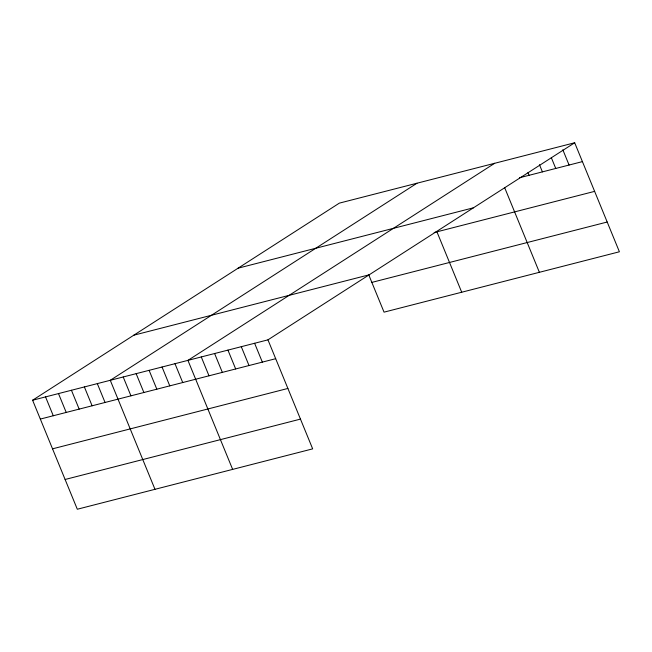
<?xml version="1.0" encoding="UTF-8"?>
<svg xmlns="http://www.w3.org/2000/svg" width="652" height="652" viewBox="0 0 652 652"><rect width="100%" height="100%" fill="white"/><g stroke="black" fill="none" stroke-linecap="round" stroke-linejoin="round"><path stroke-width="0.98" d="M574.689 142.764L267.956 339.847L312.667 448.861L77.311 509.236L32.6 400.222L339.333 203.139L574.689 142.764L619.4 251.778L384.044 312.153L368.885 275.185M417.003 183.212L110.27 380.295L154.98 489.318M494.672 163.285L187.931 360.377L232.642 469.391M519.546 177.743L582.423 161.614M238.11 268.176L473.466 207.801M434.167 232.528L594.624 191.37M133.823 335.185L369.179 274.81M371.844 282.397L607.199 222.022M32.6 400.222L267.956 339.847M40.334 419.073L275.682 358.698M52.535 448.829L287.891 388.453M65.11 479.481L300.458 419.106M562.823 149.773L569.082 165.037M551.331 157.686L555.748 168.46M539.465 164.695L542.407 171.875M527.973 172.609L529.074 175.298M504.689 187.719L539.383 272.308M436.938 231.819L461.714 292.235M254.614 343.27L262.348 362.121M241.281 346.685L249.015 365.544M227.939 350.108L235.674 368.959M214.606 353.531L222.34 372.382M201.272 356.954L208.999 375.805M174.989 363.694L182.723 382.545M162.046 367.011L169.773 385.87M149.096 370.336L156.83 389.187M136.154 373.653L143.888 392.504M123.212 376.978L130.946 395.829M97.319 383.62L105.053 402.471M84.377 386.938L92.111 405.788M71.435 390.255L79.169 409.114M58.493 393.58L66.219 412.431M45.542 396.897L53.277 415.748"/></g></svg>
